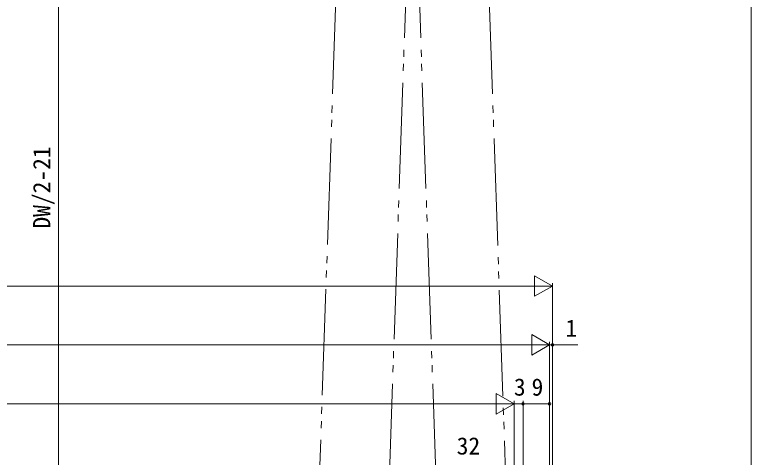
# Model space of a CAD drawing. Units: millimetres, scale not verified. Extents: x -1188 to -194, y -840 to 760.
# Drawn here: x -448.1 to -198, y 184.3 to 334.6 of the extents above; entities that cross this region are included whole.
import ezdxf
from ezdxf.enums import TextEntityAlignment as Align

# ---------------------------------------------------------------- set-up
doc = ezdxf.new("R2010")
doc.units = ezdxf.units.MM
doc.header["$LTSCALE"] = 4
doc.linetypes.add('DOUBLE_CHAIN2', pattern=[12.8, 9, -1, 0.6, -0.6, 0.6, -1])
for name, color, linetype, lineweight in [('0-2_YKK_ZWAK', 7, 'Continuous', 9), ('0-3_YKK_D', 6, 'Continuous', 9), ('0-5_YKK_12', 2, 'Continuous', 9)]:
    doc.layers.add(name, color=color, linetype=linetype, lineweight=lineweight)
doc.styles.add('ＭＳ ゴシック', font='')
doc.styles.get('ＭＳ ゴシック').set_extended_font_data('MS Gothic')

msp = doc.modelspace()

# ---------------------------------------------------------------- linework, layer by layer
at = {"layer": '0-2_YKK_ZWAK'}
msp.add_line((-198, 720), (-198, -840), dxfattribs=at)
at = {"layer": '0-3_YKK_D'}
for p, q in [((-433.249, 116.482), (-433.249, 383.705)), ((-271.562, 245.982), (-271.562, 238.982)), ((-265.5, 242.482), (-271.562, 245.982)), ((-265.5, 123.482), (-265.5, 243.482)), ((-860.497, 242.482), (-272.5, 242.482)), ((-265.5, 242.482), (-277.624, 242.482)), ((-265.5, 242.482), (-271.562, 238.982)), ((-272.562, 225.982), (-272.562, 218.982)), ((-266.5, 222.482), (-272.562, 225.982)), ((-266.5, 116.982), (-266.5, 223.482)), ((-266.5, 116.982), (-266.5, 223.482)), ((-265.5, 123.482), (-265.5, 223.482)), ((-859.497, 222.482), (-273.5, 222.482)), ((-266.5, 222.482), (-278.624, 222.482)), ((-266.5, 222.482), (-272.562, 218.982)), ((-266.5, 222.482), (-268.2, 222.482)), ((-284.564, 205.982), (-284.564, 198.982)), ((-278.501, 202.482), (-284.564, 205.982)), ((-278.502, 103.482), (-278.502, 203.482)), ((-278.501, 103.482), (-278.501, 203.482)), ((-275.5, 116.482), (-275.5, 203.482)), ((-275.5, 116.982), (-275.5, 203.482)), ((-266.5, 116.982), (-266.5, 203.482)), ((-847.495, 202.482), (-285.501, 202.482)), ((-278.501, 202.482), (-290.626, 202.482)), ((-278.501, 202.482), (-284.564, 198.982)), ((-278.502, 202.482), (-275.5, 202.482)), ((-275.5, 202.482), (-266.5, 202.482))]:
    msp.add_line(p, q, dxfattribs=at)
msp.add_lwpolyline([(-266.5, 222.482), (-265.5, 222.482), (-256.9, 222.482)], dxfattribs=at)
for centre in [(-265.5, 222.482), (-275.5, 202.482), (-266.5, 202.482)]:
    msp.add_circle(centre, 0.425, dxfattribs=at)
at = {"layer": '0-5_YKK_12', "linetype": 'DOUBLE_CHAIN2'}
for p, q in [((-338.91, 343.739), (-346.507, 122.873)), ((-322.821, 122.058), (-315.216, 343.164)), ((-303.182, 122.057), (-310.804, 343.652)), ((-287.093, 343.739), (-285.194, 288.521)), ((-285.322, 292.242), (-279.496, 122.872))]:
    msp.add_line(p, q, dxfattribs=at)

# ---------------------------------------------------------------- texts
at = {"layer": '0-3_YKK_D', "color": 4, "style": 'ＭＳ ゴシック'}
msp.add_text('DW/2-21', height=5.865, rotation=90, dxfattribs=at).set_placement((-434.249, 261.984), align=Align.BOTTOM_LEFT)
for s, p in [('1', (-261.1, 223.482)), ('3', (-278.601, 203.482)), ('9', (-272.6, 203.482)), ('32', (-298.022, 183.482))]:
    msp.add_text(s, height=5.865, dxfattribs=at).set_placement(p, align=Align.BOTTOM_LEFT)

doc.saveas('drawing.dxf')
